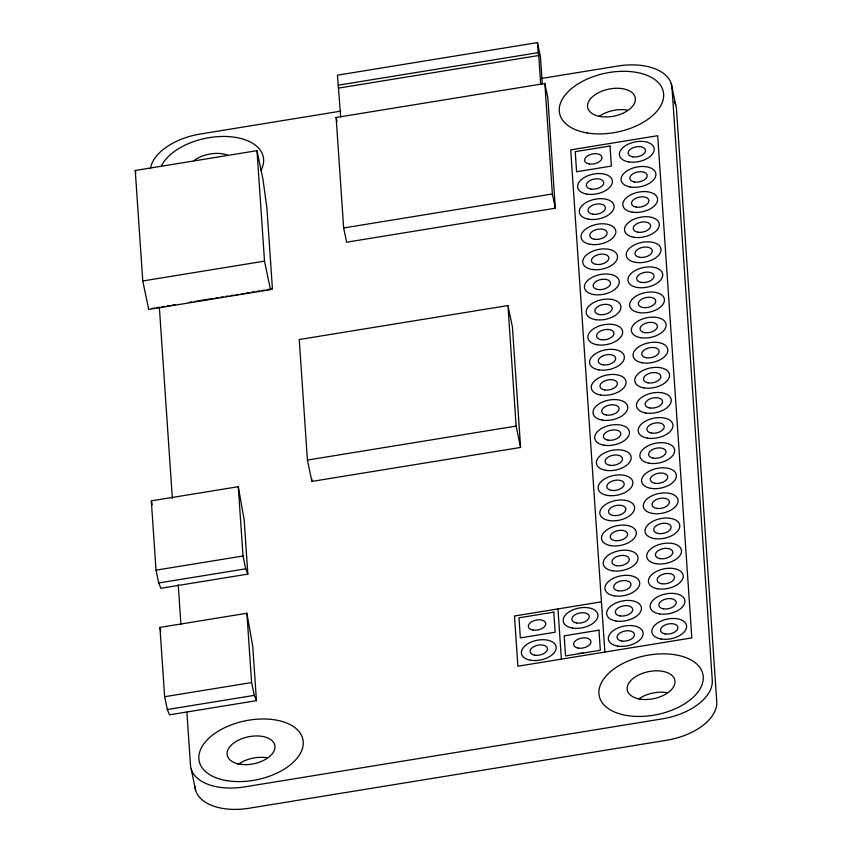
<?xml version="1.0" encoding="UTF-8"?>
<svg xmlns="http://www.w3.org/2000/svg" width="852" height="852" viewBox="0 0 852 852"><rect width="100%" height="100%" fill="white"/><g stroke="black" fill="none" stroke-linecap="round" stroke-linejoin="round"><path stroke-width="1.28" d="M270.467 289.637L272.416 288.817L266.953 208.463L262.948 179.154L256.995 150.655L135.244 170.485L142.763 280.968L148.717 309.457L270.467 289.637L264.514 261.138L256.995 150.655M542.298 84.06L540.445 56.85L537.474 42.6L337.456 75.168L340.693 116.884M338.137 85.211L538.155 52.643L537.474 42.6M338.734 88.065L538.752 55.497L538.155 52.643M340.8 111.133L200.337 134.009A52.973 30.012 -11.8 0 0 150.389 168.621M541.638 78.437L617.775 66.041A52.973 30.012 -11.8 0 1 671.994 87.671L712.283 680.269A52.973 30.012 -11.8 0 1 662.153 718.896L244.726 786.865A52.973 30.012 -11.8 0 1 190.497 765.224L186.886 712.123M336.135 117.48L544.854 83.496L547.825 97.735L555.334 208.218L346.626 242.202L343.644 227.963L336.135 117.48L336.945 121.357M343.644 227.963L552.362 193.979L544.854 83.496M142.763 280.968L264.514 261.138M151.901 308.435L154.393 308.03M156.875 307.625L159.356 307.221L172.36 498.388M161.955 306.795L164.553 306.379M167.152 305.953L169.761 305.527M172.36 305.101L174.958 304.686M189.25 302.353L191.849 301.928M194.448 301.512L212.638 298.541M215.236 298.125L217.835 297.699M220.434 297.273L223.032 296.858M225.631 296.432L228.23 296.006M230.828 295.58L233.427 295.165M236.025 294.739L238.624 294.313M241.222 293.887L243.821 293.471M246.42 293.045L249.029 292.619M251.628 292.193L254.226 291.778M256.825 291.352L259.423 290.926M262.022 290.511L264.621 290.085M267.219 289.659L272.416 288.817M507.941 305.548L299.233 339.533L307.423 460.059L311.885 481.423L520.604 447.438L512.414 326.912L507.941 305.548L516.142 426.075L520.604 447.438M307.423 460.059L516.142 426.075M151.326 500.859L238.294 486.694L244.162 519.869L247.847 574.11L160.879 588.274L158.717 582.981L156.033 570.158L151.326 500.859L152.125 504.703M156.033 570.158L243.001 556.005L238.294 486.694M158.717 582.981L245.685 568.817L247.847 574.11M159.931 627.413L246.899 613.248L252.767 646.423L256.452 700.663L169.484 714.817L167.322 709.535L164.638 696.712L159.931 627.413L160.73 631.257M601.448 601.842L514.48 615.996L517.888 666.221L691.824 637.903L657.68 135.702L570.712 149.867L604.856 652.057M164.638 696.712L251.606 682.558L246.899 613.248M167.322 709.535L254.29 695.37L256.452 700.663M578.423 653.484L582.949 653.09M671.28 83.816L675.753 105.179M552.362 193.979L555.334 208.218M243.001 556.005L245.685 568.817M251.606 682.558L254.29 695.37M135.244 170.485L135.787 173.073M191.21 769.079L195.672 790.454M538.752 55.497L540.711 84.316M557.964 608.924L561.372 659.139M311.704 478.781L311.885 481.423M178.228 584.674L180.933 624.505M638.83 698.874A24.282 13.749 -11.8 0 1 666.679 692.623M237.921 764.649A24.282 13.749 -11.8 0 1 266.644 757.747M599.222 116.319A24.282 13.749 -11.8 0 1 627.072 110.068M194.959 786.588A52.973 30.012 -11.8 0 0 249.189 808.228L666.626 740.26A52.973 30.012 -11.8 0 0 716.756 701.633L676.467 109.045A52.973 30.012 -11.8 0 0 674.156 101.537M161.358 166.108A52.973 30.012 -11.8 0 1 227.069 136.512A52.973 30.012 -11.8 0 1 260.989 170.4M193.851 160.73A24.282 13.749 -11.8 0 1 227.676 155.224M610.021 146.001L575.228 151.667L576.602 171.753L611.385 166.087L610.021 146.001M553.779 612.141L518.996 617.807L520.359 637.892L555.153 632.227L553.779 612.141M598.977 630.171L564.184 635.837L565.547 655.923L600.341 650.257L598.977 630.171M226.717 780.634A52.973 30.012 -11.8 0 0 303.216 741.794A52.973 30.012 -11.8 0 0 223.171 728.439A52.973 30.012 -11.8 0 0 226.717 780.634M587.145 132.955A52.973 30.012 -11.8 0 0 663.644 94.114A52.973 30.012 -11.8 0 0 583.599 80.759A52.973 30.012 -11.8 0 0 587.145 132.955M626.752 715.499A52.973 30.012 -11.8 0 0 703.251 676.658A52.973 30.012 -11.8 0 0 623.206 663.314A52.973 30.012 -11.8 0 0 626.752 715.499M600.319 116.511A24.282 13.749 -11.8 0 0 635.379 98.715A24.282 13.749 -11.8 0 0 598.69 92.591A24.282 13.749 -11.8 0 0 600.319 116.511M639.927 699.066A24.282 13.749 -11.8 0 0 674.986 681.259A24.282 13.749 -11.8 0 0 638.297 675.146A24.282 13.749 -11.8 0 0 639.927 699.066M239.891 764.201A24.282 13.749 -11.8 0 0 274.951 746.395A24.282 13.749 -11.8 0 0 238.262 740.281A24.282 13.749 -11.8 0 0 239.891 764.201M634.442 181.966A8.829 5.005 -11.8 0 0 647.19 175.491A8.829 5.005 -11.8 0 0 633.856 173.265A8.829 5.005 -11.8 0 0 634.442 181.966M630.395 187.025A17.658 10 -11.8 0 0 655.891 174.074A17.658 10 -11.8 0 0 629.213 169.623A17.658 10 -11.8 0 0 630.395 187.025M636.156 207.079A8.829 5.005 -11.8 0 0 648.904 200.603A8.829 5.005 -11.8 0 0 635.56 198.378A8.829 5.005 -11.8 0 0 636.156 207.079M632.099 212.137A17.658 10 -11.8 0 0 657.595 199.187A17.658 10 -11.8 0 0 630.917 194.735A17.658 10 -11.8 0 0 632.099 212.137M637.86 232.191A8.829 5.005 -11.8 0 0 650.608 225.716A8.829 5.005 -11.8 0 0 637.264 223.49A8.829 5.005 -11.8 0 0 637.86 232.191M633.803 237.239A17.658 10 -11.8 0 0 659.31 224.3A17.658 10 -11.8 0 0 632.621 219.848A17.658 10 -11.8 0 0 633.803 237.239M639.564 257.293A8.829 5.005 -11.8 0 0 652.312 250.818A8.829 5.005 -11.8 0 0 638.979 248.603A8.829 5.005 -11.8 0 0 639.564 257.293M635.517 262.352A17.658 10 -11.8 0 0 661.014 249.412A17.658 10 -11.8 0 0 634.335 244.961A17.658 10 -11.8 0 0 635.517 262.352M637.221 287.465A17.658 10 -11.8 0 0 662.718 274.514A17.658 10 -11.8 0 0 636.039 270.063A17.658 10 -11.8 0 0 637.221 287.465M641.279 282.406A8.829 5.005 -11.8 0 0 654.027 275.931A8.829 5.005 -11.8 0 0 640.683 273.705A8.829 5.005 -11.8 0 0 641.279 282.406M628.691 161.912A17.658 10 -11.8 0 0 654.187 148.972A17.658 10 -11.8 0 0 627.498 144.52A17.658 10 -11.8 0 0 628.691 161.912M632.738 156.853A8.829 5.005 -11.8 0 0 645.486 150.389A8.829 5.005 -11.8 0 0 632.152 148.163A8.829 5.005 -11.8 0 0 632.738 156.853M642.983 307.519A8.829 5.005 -11.8 0 0 655.731 301.044A8.829 5.005 -11.8 0 0 642.387 298.818A8.829 5.005 -11.8 0 0 642.983 307.519M638.925 312.577A17.658 10 -11.8 0 0 664.432 299.627A17.658 10 -11.8 0 0 637.743 295.175A17.658 10 -11.8 0 0 638.925 312.577M640.64 337.68A17.658 10 -11.8 0 0 666.136 324.74A17.658 10 -11.8 0 0 639.458 320.288A17.658 10 -11.8 0 0 640.64 337.68M644.687 332.621A8.829 5.005 -11.8 0 0 657.435 326.156A8.829 5.005 -11.8 0 0 644.101 323.93A8.829 5.005 -11.8 0 0 644.687 332.621M649.81 407.959A8.829 5.005 -11.8 0 0 662.558 401.484A8.829 5.005 -11.8 0 0 649.224 399.258A8.829 5.005 -11.8 0 0 649.81 407.959M645.763 413.007A17.658 10 -11.8 0 0 671.259 400.067A17.658 10 -11.8 0 0 644.57 395.616A17.658 10 -11.8 0 0 645.763 413.007M653.228 458.174A8.829 5.005 -11.8 0 0 665.976 451.698A8.829 5.005 -11.8 0 0 652.632 449.473A8.829 5.005 -11.8 0 0 653.228 458.174M650.875 488.345A17.658 10 -11.8 0 0 676.381 475.395A17.658 10 -11.8 0 0 649.693 470.943A17.658 10 -11.8 0 0 650.875 488.345M656.636 508.399A8.829 5.005 -11.8 0 0 669.384 501.924A8.829 5.005 -11.8 0 0 656.051 499.698A8.829 5.005 -11.8 0 0 656.636 508.399M652.589 513.447A17.658 10 -11.8 0 0 678.086 500.507A17.658 10 -11.8 0 0 651.407 496.056A17.658 10 -11.8 0 0 652.589 513.447M654.932 483.286A8.829 5.005 -11.8 0 0 667.68 476.811A8.829 5.005 -11.8 0 0 654.336 474.585A8.829 5.005 -11.8 0 0 654.932 483.286M648.106 382.846A8.829 5.005 -11.8 0 0 660.854 376.371A8.829 5.005 -11.8 0 0 647.509 374.145A8.829 5.005 -11.8 0 0 648.106 382.846M649.171 463.232A17.658 10 -11.8 0 0 674.667 450.282A17.658 10 -11.8 0 0 647.989 445.83A17.658 10 -11.8 0 0 649.171 463.232M646.391 357.733A8.829 5.005 -11.8 0 0 659.15 351.258A8.829 5.005 -11.8 0 0 645.805 349.032A8.829 5.005 -11.8 0 0 646.391 357.733M644.048 387.905A17.658 10 -11.8 0 0 669.544 374.955A17.658 10 -11.8 0 0 642.866 370.503A17.658 10 -11.8 0 0 644.048 387.905M642.344 362.792A17.658 10 -11.8 0 0 667.84 349.842A17.658 10 -11.8 0 0 641.162 345.401A17.658 10 -11.8 0 0 642.344 362.792M651.514 433.061A8.829 5.005 -11.8 0 0 664.262 426.596A8.829 5.005 -11.8 0 0 650.928 424.371A8.829 5.005 -11.8 0 0 651.514 433.061M658.351 533.501A8.829 5.005 -11.8 0 0 671.099 527.026A8.829 5.005 -11.8 0 0 657.755 524.811A8.829 5.005 -11.8 0 0 658.351 533.501M654.293 538.56A17.658 10 -11.8 0 0 679.789 525.62A17.658 10 -11.8 0 0 653.111 521.168A17.658 10 -11.8 0 0 654.293 538.56M647.467 438.12A17.658 10 -11.8 0 0 672.963 425.18A17.658 10 -11.8 0 0 646.285 420.728A17.658 10 -11.8 0 0 647.467 438.12M595.442 319.649A17.658 10 -11.8 0 0 620.948 306.709A17.658 10 -11.8 0 0 594.259 302.258A17.658 10 -11.8 0 0 595.442 319.649M589.254 163.935A8.829 5.005 -11.8 0 0 602.002 157.46A8.829 5.005 -11.8 0 0 588.668 155.234A8.829 5.005 -11.8 0 0 589.254 163.935M590.968 189.048A8.829 5.005 -11.8 0 0 603.717 182.573A8.829 5.005 -11.8 0 0 590.372 180.347A8.829 5.005 -11.8 0 0 590.968 189.048M586.911 194.107A17.658 10 -11.8 0 0 612.407 181.156A17.658 10 -11.8 0 0 585.729 176.705A17.658 10 -11.8 0 0 586.911 194.107M599.499 314.59A8.829 5.005 -11.8 0 0 612.247 308.126A8.829 5.005 -11.8 0 0 598.903 305.9A8.829 5.005 -11.8 0 0 599.499 314.59M597.795 289.488A8.829 5.005 -11.8 0 0 610.543 283.013A8.829 5.005 -11.8 0 0 597.199 280.787A8.829 5.005 -11.8 0 0 597.795 289.488M601.203 339.703A8.829 5.005 -11.8 0 0 613.951 333.228A8.829 5.005 -11.8 0 0 600.617 331.002A8.829 5.005 -11.8 0 0 601.203 339.703M597.156 344.762A17.658 10 -11.8 0 0 622.652 331.811A17.658 10 -11.8 0 0 595.974 327.37A17.658 10 -11.8 0 0 597.156 344.762M593.737 294.547A17.658 10 -11.8 0 0 619.234 281.597A17.658 10 -11.8 0 0 592.555 277.145A17.658 10 -11.8 0 0 593.737 294.547M592.673 214.161A8.829 5.005 -11.8 0 0 605.421 207.686A8.829 5.005 -11.8 0 0 592.076 205.46A8.829 5.005 -11.8 0 0 592.673 214.161M588.615 219.209A17.658 10 -11.8 0 0 614.111 206.269A17.658 10 -11.8 0 0 587.433 201.817A17.658 10 -11.8 0 0 588.615 219.209M596.081 264.376A8.829 5.005 -11.8 0 0 608.829 257.9A8.829 5.005 -11.8 0 0 595.495 255.675A8.829 5.005 -11.8 0 0 596.081 264.376M592.033 269.434A17.658 10 -11.8 0 0 617.53 256.484A17.658 10 -11.8 0 0 590.851 252.032A17.658 10 -11.8 0 0 592.033 269.434M590.329 244.322A17.658 10 -11.8 0 0 615.826 231.382A17.658 10 -11.8 0 0 589.147 226.93A17.658 10 -11.8 0 0 590.329 244.322M594.376 239.263A8.829 5.005 -11.8 0 0 607.125 232.788A8.829 5.005 -11.8 0 0 593.791 230.572A8.829 5.005 -11.8 0 0 594.376 239.263M607.401 495.417A17.658 10 -11.8 0 0 632.898 482.477A17.658 10 -11.8 0 0 606.209 478.025A17.658 10 -11.8 0 0 607.401 495.417M609.744 465.256A8.829 5.005 -11.8 0 0 622.492 458.781A8.829 5.005 -11.8 0 0 609.148 456.555A8.829 5.005 -11.8 0 0 609.744 465.256M606.326 415.03A8.829 5.005 -11.8 0 0 619.074 408.566A8.829 5.005 -11.8 0 0 605.74 406.34A8.829 5.005 -11.8 0 0 606.326 415.03M602.279 420.089A17.658 10 -11.8 0 0 627.775 407.149A17.658 10 -11.8 0 0 601.097 402.698A17.658 10 -11.8 0 0 602.279 420.089M611.448 490.369A8.829 5.005 -11.8 0 0 624.197 483.893A8.829 5.005 -11.8 0 0 610.863 481.668A8.829 5.005 -11.8 0 0 611.448 490.369M600.564 394.987A17.658 10 -11.8 0 0 626.071 382.037A17.658 10 -11.8 0 0 599.382 377.585A17.658 10 -11.8 0 0 600.564 394.987M604.622 389.928A8.829 5.005 -11.8 0 0 617.37 383.453A8.829 5.005 -11.8 0 0 604.025 381.227A8.829 5.005 -11.8 0 0 604.622 389.928M609.105 520.529A17.658 10 -11.8 0 0 634.602 507.59A17.658 10 -11.8 0 0 607.923 503.138A17.658 10 -11.8 0 0 609.105 520.529M602.918 364.816A8.829 5.005 -11.8 0 0 615.666 358.341A8.829 5.005 -11.8 0 0 602.321 356.115A8.829 5.005 -11.8 0 0 602.918 364.816M605.687 470.315A17.658 10 -11.8 0 0 631.183 457.364A17.658 10 -11.8 0 0 604.505 452.913A17.658 10 -11.8 0 0 605.687 470.315M613.152 515.471A8.829 5.005 -11.8 0 0 625.9 509.006A8.829 5.005 -11.8 0 0 612.567 506.78A8.829 5.005 -11.8 0 0 613.152 515.471M598.86 369.875A17.658 10 -11.8 0 0 624.356 356.924A17.658 10 -11.8 0 0 597.678 352.472A17.658 10 -11.8 0 0 598.86 369.875M614.867 540.583A8.829 5.005 -11.8 0 0 627.615 534.108A8.829 5.005 -11.8 0 0 614.271 531.882A8.829 5.005 -11.8 0 0 614.867 540.583M610.809 545.642A17.658 10 -11.8 0 0 636.306 532.692A17.658 10 -11.8 0 0 609.627 528.24A17.658 10 -11.8 0 0 610.809 545.642M603.983 445.202A17.658 10 -11.8 0 0 629.479 432.252A17.658 10 -11.8 0 0 602.801 427.8A17.658 10 -11.8 0 0 603.983 445.202M608.03 440.143A8.829 5.005 -11.8 0 0 620.788 433.668A8.829 5.005 -11.8 0 0 607.444 431.442A8.829 5.005 -11.8 0 0 608.03 440.143M616.571 565.696A8.829 5.005 -11.8 0 0 629.319 559.221A8.829 5.005 -11.8 0 0 615.975 556.995A8.829 5.005 -11.8 0 0 616.571 565.696M612.513 570.755A17.658 10 -11.8 0 0 638.02 557.804A17.658 10 -11.8 0 0 611.331 553.353A17.658 10 -11.8 0 0 612.513 570.755M663.463 608.829A8.829 5.005 -11.8 0 0 676.222 602.364A8.829 5.005 -11.8 0 0 662.877 600.138A8.829 5.005 -11.8 0 0 663.463 608.829M659.416 613.887A17.658 10 -11.8 0 0 684.912 600.948A17.658 10 -11.8 0 0 658.234 596.496A17.658 10 -11.8 0 0 659.416 613.887M614.228 595.857A17.658 10 -11.8 0 0 639.724 582.917A17.658 10 -11.8 0 0 613.046 578.465A17.658 10 -11.8 0 0 614.228 595.857M615.932 620.97A17.658 10 -11.8 0 0 641.428 608.019A17.658 10 -11.8 0 0 614.75 603.578A17.658 10 -11.8 0 0 615.932 620.97M619.99 615.911A8.829 5.005 -11.8 0 0 632.738 609.436A8.829 5.005 -11.8 0 0 619.393 607.21A8.829 5.005 -11.8 0 0 619.99 615.911M618.275 590.798A8.829 5.005 -11.8 0 0 631.023 584.334A8.829 5.005 -11.8 0 0 617.689 582.108A8.829 5.005 -11.8 0 0 618.275 590.798M661.759 583.726A8.829 5.005 -11.8 0 0 674.507 577.251A8.829 5.005 -11.8 0 0 661.173 575.025A8.829 5.005 -11.8 0 0 661.759 583.726M655.997 563.673A17.658 10 -11.8 0 0 681.493 550.722A17.658 10 -11.8 0 0 654.815 546.27A17.658 10 -11.8 0 0 655.997 563.673M660.055 558.614A8.829 5.005 -11.8 0 0 672.803 552.139A8.829 5.005 -11.8 0 0 659.459 549.913A8.829 5.005 -11.8 0 0 660.055 558.614M621.694 641.023A8.829 5.005 -11.8 0 0 634.442 634.548A8.829 5.005 -11.8 0 0 621.097 632.322A8.829 5.005 -11.8 0 0 621.694 641.023M617.636 646.082A17.658 10 -11.8 0 0 643.143 633.132A17.658 10 -11.8 0 0 616.454 628.68A17.658 10 -11.8 0 0 617.636 646.082M657.712 588.785A17.658 10 -11.8 0 0 683.208 575.835A17.658 10 -11.8 0 0 656.53 571.383A17.658 10 -11.8 0 0 657.712 588.785M665.178 633.941A8.829 5.005 -11.8 0 0 677.926 627.466A8.829 5.005 -11.8 0 0 664.581 625.24A8.829 5.005 -11.8 0 0 665.178 633.941M661.12 639A17.658 10 -11.8 0 0 686.616 626.05A17.658 10 -11.8 0 0 659.938 621.609A17.658 10 -11.8 0 0 661.12 639M530.679 660.236A17.658 10 -11.8 0 0 556.175 647.296A17.658 10 -11.8 0 0 529.497 642.845A17.658 10 -11.8 0 0 530.679 660.236M534.726 655.177A8.829 5.005 -11.8 0 0 547.474 648.713A8.829 5.005 -11.8 0 0 534.14 646.487A8.829 5.005 -11.8 0 0 534.726 655.177M533.022 630.075A8.829 5.005 -11.8 0 0 545.77 623.6A8.829 5.005 -11.8 0 0 532.425 621.374A8.829 5.005 -11.8 0 0 533.022 630.075M572.448 628.052A17.658 10 -11.8 0 0 597.944 615.101A17.658 10 -11.8 0 0 571.266 610.65A17.658 10 -11.8 0 0 572.448 628.052M576.506 622.993A8.829 5.005 -11.8 0 0 589.254 616.518A8.829 5.005 -11.8 0 0 575.909 614.292A8.829 5.005 -11.8 0 0 576.506 622.993M578.21 648.106A8.829 5.005 -11.8 0 0 590.958 641.631A8.829 5.005 -11.8 0 0 577.613 639.405A8.829 5.005 -11.8 0 0 578.21 648.106"/></g></svg>
